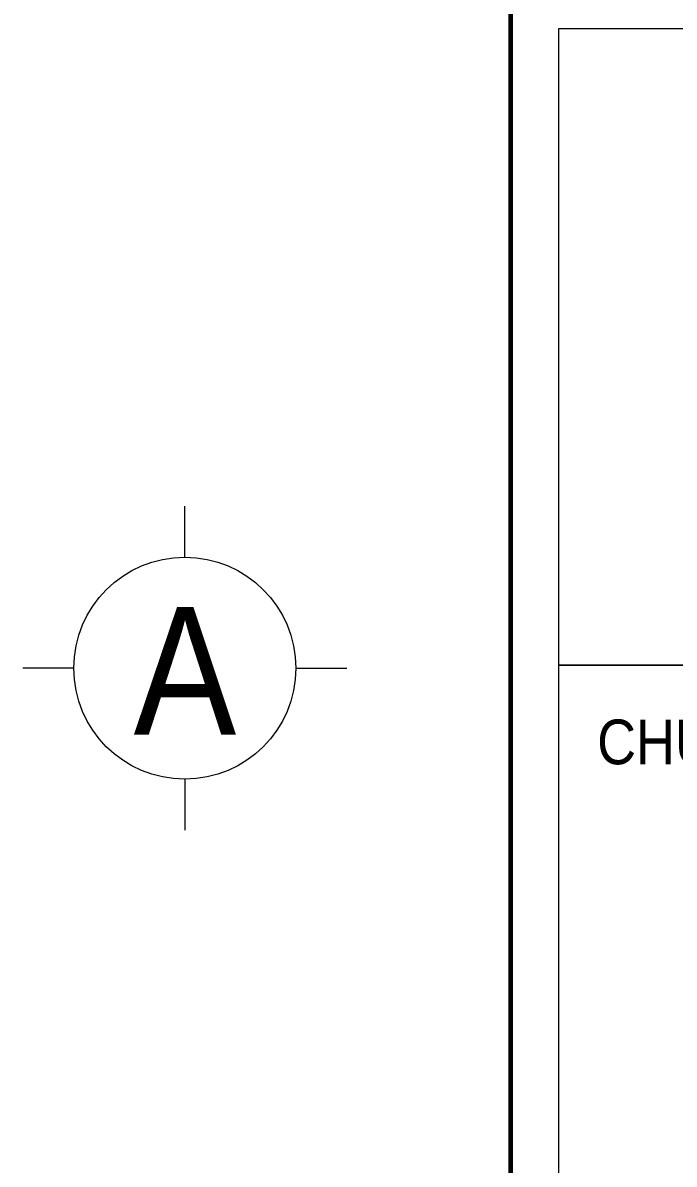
# Model space of a CAD drawing. Header units: millimetres. Extents: x 108335 to 288936, y -578047 to -548347.
# Drawn here: x 172101 to 173323, y -557926 to -555784 of the extents above; entities that cross this region are included whole.
import ezdxf
from ezdxf.enums import TextEntityAlignment as Align

# ---------------------------------------------------------------- set-up
doc = ezdxf.new("R2010")
doc.units = ezdxf.units.MM
doc.header["$MEASUREMENT"] = 0
doc.layers.add('Khungten_LCDI', color=7, linetype='Continuous')
for name, color, linetype, lineweight in [('LC ISO', 153, 'Continuous', 13), ('LC Net manh', 236, 'Continuous', 5), ('LC Net thay', 7, 'Continuous', 25), ('LC Text1', 3, 'Continuous', 20)]:
    doc.layers.add(name, color=color, linetype=linetype, lineweight=lineweight)
doc.styles.add('Khungten', font='VHAVAN.TTF', dxfattribs={"width": 0.9, "height": 5000})
doc.styles.add('LC 1', font='VHAVANB.TTF')
doc.styles.add('Title', font='VHBLACK.TTF', dxfattribs={"width": 0.8})

# ---------------------------------------------------------------- blocks, each defined once
blk = doc.blocks.new('Nha o can bo nhan vien Trung doan')
at = {"layer": 'Khungten_LCDI', "color": 5, "lineweight": 60}
blk.add_line((36600, 14650), (36600, -14650), dxfattribs=at)
at = {"layer": 'Khungten_LCDI', "color": 9, "lineweight": 15}
for points in [[(36750, 446.3), (40450, 446.3), (40450, 2437.2), (36750, 2437.2)], [(36750, -1521.9), (40450, -1521.9), (40450, 446.3), (36750, 446.3)]]:
    blk.add_lwpolyline(points, close=True, dxfattribs=at)
at = {"color": 7, "style": 'Khungten', "width": 0.9}
blk.add_text('chñ nhiÖm thiÕt kÕ - chief of design', height=140, dxfattribs=at).set_placement((38565.6, 136.4), align=Align.CENTER)
at = {"color": 7, "style": 'Khungten', "width": 0.8}
for tag, p in [('REVISION', (39498.8, -10746.3)), ('NGAYHT', (39546.1, -11609.4))]:
    blk.add_attdef(tag, text='', height=200, dxfattribs=at).set_placement(p, align=Align.CENTER)
at = {"layer": 'LC Text1', "style": 'Title', "width": 1.485915}
for tag, p, p2 in [('TENBANVE1', (36912.7, -8885.8), (40339.1, -8885.8)), ('TENBANVE2', (36912.7, -9562.5), (40339.1, -9562.5))]:
    blk.add_attdef(tag, text='', height=250, dxfattribs=at).set_placement(p, p2, align=Align.FIT)
at = {"layer": 'LC Text1', "style": 'Title', "width": 0.7}
blk.add_attdef('SOBANVE', text='', height=250, dxfattribs=at).set_placement((39562, -13896.2), align=Align.CENTER)
blk = doc.blocks.new('TTRUC')
at = {"layer": 'LC ISO'}
for p, q in [((0, 6.946), (0, 10.132)), ((-6.946, 0), (-10.132, 0)), ((6.946, 0), (10.132, 0)), ((0, -6.946), (0, -10.132))]:
    blk.add_line(p, q, dxfattribs=at)
at = {"layer": 'LC Net manh'}
blk.add_circle((0, 0), 6.946, dxfattribs=at)

msp = doc.modelspace()

# ---------------------------------------------------------------- block references
at = {"layer": 'LC ISO', "xscale": 30, "yscale": 30, "zscale": 30}
msp.add_blockref('TTRUC', (172404.47, -556994.93, 0), dxfattribs=at)
at = {"layer": 'LC Net thay', "xscale": 0.6, "yscale": 0.6, "zscale": 0.6}
msp.add_blockref('Nha o can bo nhan vien Trung doan', (151055.46, -557257.19, 0), dxfattribs=at)

# ---------------------------------------------------------------- texts
at = {"layer": 'LC Text1', "ltscale": 0.2, "style": 'LC 1', "width": 0.9}
msp.add_text('a', height=240, dxfattribs=at).set_placement((172404.65, -557191.92, 0), align=Align.BOTTOM_CENTER)

doc.saveas('drawing.dxf')
